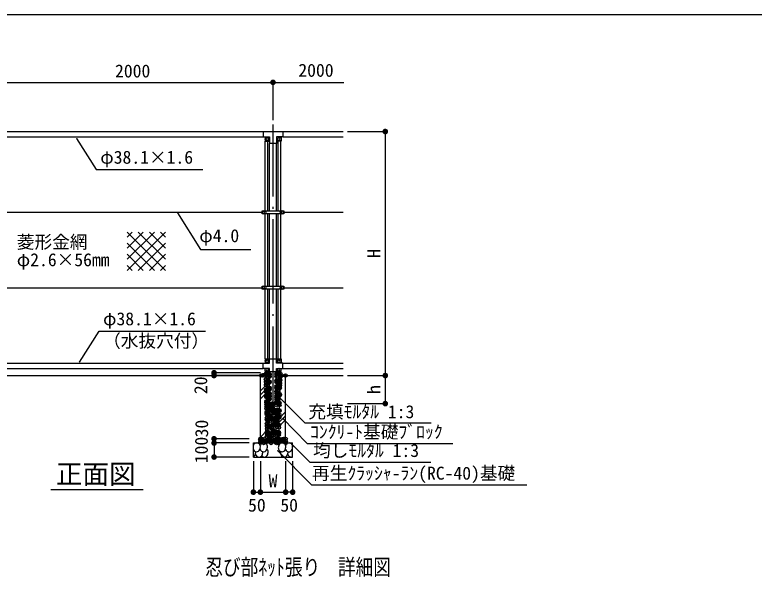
# Model space of a CAD drawing. Units: millimetres at full size, sheet at 1:50. Extents: x 193 to 13884, y 4336 to 13669.
# Drawn here: x 3092 to 8361, y 9278 to 13395 of the extents above; entities that cross this region are included whole.
import ezdxf
from ezdxf.enums import TextEntityAlignment as Align

# ---------------------------------------------------------------- set-up
doc = ezdxf.new("R2010")
doc.units = ezdxf.units.MM
doc.header["$LTSCALE"] = 50
doc.header["$PDMODE"] = 32
doc.header["$PDSIZE"] = 25
doc.linetypes.add('LONG_DASHED_DOTTED', pattern=[15.25, 12, -1.5, 0.25, -1.5])
for name, color, linetype, lineweight in [('0_2', 7, 'Continuous', 25), ('_0-0_', 7, 'Continuous', 25), ('ハッチ', 4, 'Continuous', 25), ('寸法', 3, 'Continuous', 25), ('本体', 7, 'Continuous', 25)]:
    doc.layers.add(name, color=color, linetype=linetype, lineweight=lineweight)
doc.styles.add('ＭＳ ゴシック', font='')
doc.styles.get('ＭＳ ゴシック').set_extended_font_data('MS Gothic')

# ---------------------------------------------------------------- blocks, each defined once
blk = doc.blocks.new('filled_dot')
at = {"color": 0, "linetype": 'Continuous', "lineweight": -2, "const_width": 1.25}
blk.add_lwpolyline([(-0.625, 0, 1), (0.625, 0, 1)], format="xyb", close=True, dxfattribs=at)

msp = doc.modelspace()

# ---------------------------------------------------------------- hatches: boundary and pattern name
at = {"layer": '寸法'}
for points in [[(3532.77, 12514.36), (3539.46, 12506.76), (3536.78, 12505.07)], [(4251.96, 11985.18), (4258.65, 11977.59), (4255.98, 11975.89)], [(3552.49, 10922.67), (3556.5, 10931.97), (3559.18, 10930.27)], [(4976.56, 10673.35), (4984.75, 10667.4), (4982.51, 10665.16)], [(4999.07, 10525.38), (5007.2, 10519.36), (5004.94, 10517.14)], [(5058.69, 10345.26), (5066.91, 10339.34), (5064.68, 10337.09)], [(4964.1, 10293.45), (4972.29, 10287.5), (4970.05, 10285.26)]]:
    msp.add_hatch(color=256, dxfattribs=at).paths.add_polyline_path(points)

# ---------------------------------------------------------------- linework, layer by layer
at = {"layer": '0_2'}
for p, q in [((4862.17, 12564.49), (5002.17, 12564.49)), ((4862.17, 12564.49), (4862.17, 12526.39)), ((5002.17, 12564.49), (5002.17, 12526.39)), ((4862.17, 12526.39), (4906.77, 12526.39)), ((4875.17, 12526.39), (4875.17, 12495.49)), ((4875.17, 12495.49), (4906.77, 12495.49)), ((4906.77, 12526.39), (4906.77, 12479.49)), ((5002.17, 12526.39), (4957.57, 12526.39)), ((4957.57, 12526.39), (4957.57, 12479.49)), ((4989.17, 12495.49), (4957.57, 12495.49)), ((4989.17, 12526.39), (4989.17, 12495.49)), ((4957.57, 12479.49), (4906.77, 12479.49)), ((4854.67, 11979.49), (4854.67, 11999.49)), ((4854.67, 11999.49), (5009.67, 11999.49)), ((5009.67, 11979.49), (4854.67, 11979.49)), ((5009.67, 11999.49), (5009.67, 11979.49)), ((4854.67, 11442.59), (4854.67, 11462.59)), ((4854.67, 11462.59), (5009.67, 11462.59)), ((5009.67, 11442.59), (4854.67, 11442.59)), ((5009.67, 11462.59), (5009.67, 11442.59)), ((4862.17, 10915.69), (4906.77, 10915.69)), ((4862.17, 10877.59), (4862.17, 10915.69)), ((4875.17, 10946.64), (4989.17, 10946.64)), ((4875.17, 10946.64), (4875.17, 10915.69)), ((4906.77, 10915.69), (4906.77, 10946.64)), ((4957.57, 10915.69), (4957.57, 10946.64)), ((5002.17, 10915.69), (4957.57, 10915.69)), ((4989.17, 10946.64), (4989.17, 10915.69)), ((5002.17, 10877.59), (5002.17, 10915.69)), ((4906.77, 10877.59), (4862.17, 10877.59)), ((4875.17, 10856.64), (4875.17, 10877.59)), ((4875.17, 10856.64), (4989.17, 10856.64)), ((4906.77, 10856.64), (4906.77, 10877.59)), ((4957.57, 10856.64), (4957.57, 10877.59)), ((4957.57, 10877.59), (5002.17, 10877.59)), ((4989.17, 10856.64), (4989.17, 10877.59))]:
    msp.add_line(p, q, dxfattribs=at)
for p in [(4888.17, 12510.49), (4976.17, 12510.49), (4868.67, 11989.49), (4995.67, 11989.49), (4868.67, 11452.59), (4995.67, 11452.59), (4888.17, 10931.64), (4976.17, 10931.64), (4888.17, 10866.64), (4976.17, 10866.64)]:
    msp.add_point(p, dxfattribs=at)
at = {"layer": '_0-0_', "color": 6}
msp.add_lwpolyline([(13884.12, 13395.16), (193.49, 13395.16), (193.49, 4336.09), (13884.12, 4336.09)], close=True, dxfattribs=at)
at = {"layer": 'ハッチ', "linetype": 'LONG_DASHED_DOTTED'}
msp.add_line((4932.17, 10577.59), (4932.17, 12614.49), dxfattribs=at)
at = {"layer": 'ハッチ'}
for p, q in [((3893.25, 11813.61), (3928.6, 11848.97)), ((3893.25, 11734.41), (4007.8, 11848.97)), ((3893.25, 11655.22), (4086.99, 11848.97)), ((3893.25, 11576.02), (4166.19, 11848.97)), ((3893.25, 11848.97), (4166.19, 11576.02)), ((3972.44, 11848.97), (4166.19, 11655.22)), ((4051.64, 11848.97), (4166.19, 11734.41)), ((4130.83, 11848.97), (4166.19, 11813.61)), ((3893.25, 11769.77), (4086.99, 11576.02)), ((3972.44, 11576.02), (4166.19, 11769.77)), ((3893.25, 11690.57), (4007.8, 11576.02)), ((4051.64, 11576.02), (4166.19, 11690.57)), ((3893.25, 11611.38), (3928.6, 11576.02)), ((4130.83, 11576.02), (4166.19, 11611.38)), ((4981.56, 10800.46), (5008.69, 10827.59)), ((4842.17, 10717.63), (4883.69, 10759.15)), ((4842.17, 10689.35), (4884.3, 10731.48)), ((4842.17, 10661.06), (4884.92, 10703.81)), ((4974.75, 10493.71), (5022.17, 10541.13)), ((4975.39, 10522.64), (5022.17, 10569.42)), ((4974.1, 10464.79), (5022.17, 10512.85)), ((4842.17, 10389.42), (4890.82, 10438.07)), ((4858.62, 10377.59), (4891.44, 10410.4)), ((4886.91, 10377.59), (4892.05, 10382.73))]:
    msp.add_line(p, q, dxfattribs=at)
for centre, radius, start, end in [((4816.11, 10321.31), 26.28, 335.90726, 155.65118), ((4866.32, 10321.31), 26.28, 335.90726, 162.8418), ((4998.12, 10321.31), 26.28, 335.90726, 171.81941), ((5046, 10321.31), 26.28, 335.90726, 155.65118), ((4814.39, 10311.1), 25.71, 210.16567, 358.86196), ((4783.99, 10283.08), 26.28, 335.90726, 5.82015), ((4864.61, 10311.1), 25.71, 192.39816, 358.86196), ((4834.21, 10283.08), 26.28, 335.90726, 5.82015), ((4872.29, 10283.49), 26.28, 335.90726, 49.94834), ((5000.96, 10313.87), 30.94, 158.81695, 201.18305), ((4996.41, 10311.1), 25.71, 199.07444, 358.86196), ((5017.41, 10277.9), 32.26, 162.98025, 203.69265), ((5044.29, 10311.1), 25.71, 201.36913, 358.86196), ((5013.89, 10283.56), 26.28, 335.90726, 4.75206), ((4782.28, 10272.86), 25.71, 292.62293, 358.86196), ((4832.49, 10272.86), 25.71, 192.39816, 358.86196), ((4870.58, 10273.28), 25.71, 222.82822, 358.86196), ((5012.17, 10273.34), 25.71, 199.07444, 358.86196), ((5062.39, 10273.34), 25.71, 192.39816, 292.34867)]:
    msp.add_arc(centre, radius, start, end, dxfattribs=at)
for p in [(4897.56, 10844.74), (4898.54, 10843.85), (4957.57, 10841.96), (4968.89, 10843.46), (4970.32, 10843.64), (4848.39, 10827.59), (4859.5, 10829.05), (4863.13, 10827.59), (4863.13, 10827.59), (4869.67, 10832.61), (4882.04, 10839.94), (4882.04, 10839.94), (4882.04, 10839.94), (4882.72, 10802.49), (4882.72, 10802.49), (4882.72, 10802.49), (4882.8, 10799.02), (4882.8, 10799.02), (4882.8, 10799.02), (4883, 10839.32), (4887.1, 10832.69), (4891.57, 10833.86), (4897.15, 10813.56), (4897.68, 10834.08), (4899.41, 10788.44), (4906.77, 10836.31), (4906.77, 10835.28), (4906.77, 10835.28), (4906.77, 10824.18), (4906.77, 10820.93), (4906.77, 10820.93), (4957.57, 10832.25), (4957.57, 10832.25), (4957.57, 10819.78), (4957.57, 10819.78), (4957.57, 10819.78), (4957.57, 10791.82), (4957.57, 10791.82), (4957.57, 10791.82), (4957.57, 10789.76), (4957.57, 10789.76), (4957.57, 10789.35), (4957.57, 10789.35), (4957.86, 10789.49), (4960.53, 10789.74), (4962.69, 10788.56), (4971.11, 10791.14), (4976.54, 10834.34), (4977.82, 10795.18), (4981.39, 10792.49), (4981.39, 10792.49), (4981.51, 10798.02), (4981.51, 10798.02), (4981.92, 10816.73), (4983.39, 10839.6), (4983.39, 10839.6), (4983.9, 10839.44), (4983.9, 10839.44), (4983.9, 10839.44), (5020.05, 10827.59), (5020.05, 10827.59), (5020.66, 10828.06), (4883.13, 10784.16), (4883.13, 10784.16), (4883.23, 10779.57), (4883.23, 10779.57), (4883.6, 10763.02), (4883.6, 10763.02), (4883.6, 10763.02), (4883.71, 10758.01), (4883.71, 10758.01), (4883.71, 10758.01), (4896.78, 10771.65), (4898.43, 10774.4), (4905.83, 10782.54), (4906.77, 10783.75), (4906.77, 10783.75), (4906.77, 10780.8), (4906.77, 10780.8), (4906.77, 10740.66), (4906.77, 10740.66), (4957.57, 10779.64), (4957.57, 10779.64), (4957.57, 10779.64), (4957.57, 10751.39), (4957.57, 10751.39), (4957.57, 10751.39), (4957.57, 10739.51), (4957.57, 10739.51), (4957.57, 10739.51), (4957.57, 10736.74), (4957.57, 10736.74), (4971.26, 10783.1), (4978.09, 10770.95), (4979.1, 10756.03), (4979.1, 10737.67), (4979.27, 10739.6), (4980.15, 10737), (4980.15, 10737), (4980.6, 10757.18), (4980.6, 10757.18), (4980.85, 10768.42), (4980.85, 10768.42), (4981.04, 10776.87), (4884.4, 10727.11), (4884.48, 10723.56), (4884.48, 10723.56), (4884.48, 10723.56), (4884.62, 10717), (4884.62, 10717), (4884.8, 10708.82), (4884.8, 10708.82), (4884.8, 10708.82), (4885.35, 10684.1), (4885.35, 10684.1), (4885.35, 10684.1), (4891.96, 10712.33), (4896.97, 10728.76), (4897.57, 10697.12), (4899.71, 10735.25), (4900.99, 10696.1), (4901.31, 10693.69), (4906.77, 10730.05), (4906.77, 10700.53), (4906.77, 10700.53), (4906.77, 10688.69), (4957.57, 10715.95), (4957.57, 10715.95), (4957.57, 10715.95), (4957.57, 10710.96), (4957.57, 10710.96), (4957.57, 10710.96), (4957.57, 10699.37), (4957.57, 10699.37), (4957.57, 10699.37), (4957.57, 10684.13), (4958.65, 10714.96), (4962.4, 10711.52), (4970.4, 10685.82), (4979.04, 10686.96), (4979.24, 10696.09), (4885.53, 10675.99), (4885.53, 10675.99), (4885.56, 10674.65), (4885.56, 10674.65), (4886.23, 10644.64), (4886.23, 10644.64), (4886.23, 10644.64), (4886.45, 10634.99), (4886.48, 10633.48), (4886.48, 10633.48), (4888.61, 10675.05), (4893.93, 10630.22), (4899.18, 10676.44), (4902.27, 10656.94), (4906.77, 10677.44), (4906.77, 10677.44), (4906.77, 10662.47), (4906.77, 10660.39), (4906.77, 10660.39), (4957.57, 10670.53), (4957.57, 10670.53), (4957.57, 10659.24), (4957.57, 10659.24), (4957.57, 10659.24), (4957.57, 10642.14), (4957.57, 10642.14), (4957.57, 10631.52), (4957.57, 10631.52), (4957.57, 10630.11), (4957.57, 10630.11), (4960.64, 10639.33), (4962.04, 10632.11), (4971.65, 10661.56), (4972.62, 10633.5), (4977.87, 10634.19), (4977.87, 10634.19), (4886.73, 10622.19), (4886.73, 10622.19), (4887.11, 10605.17), (4887.11, 10605.17), (4887.11, 10605.17), (4887.36, 10593.98), (4887.36, 10593.98), (4887.36, 10593.98), (4899.56, 10621.49), (4901.77, 10584.79), (4903.55, 10617.79), (4904.83, 10578.64), (4907.34, 10624.91), (4910.34, 10579.33), (4916.32, 10627.59), (4916.32, 10627.59), (4917.92, 10626.3), (4919.78, 10602.96), (4923.53, 10599.53), (4924.78, 10610.56), (4927.74, 10627.59), (4927.74, 10627.59), (4929.33, 10597.44), (4941.2, 10583.33), (4953.17, 10578.33), (4956.74, 10618.47), (4958.02, 10579.32), (4965.05, 10584.91), (4973.62, 10579.45), (4976.61, 10577.55), (4976.69, 10581.42), (4977.49, 10617.41), (4887.9, 10569.73), (4887.98, 10565.71), (4887.98, 10565.71), (4887.98, 10565.71), (4888.15, 10558.13), (4888.15, 10558.13), (4888.15, 10558.13), (4888.27, 10552.97), (4888.27, 10552.97), (4888.27, 10552.97), (4888.86, 10526.25), (4888.86, 10526.25), (4888.86, 10526.25), (4898.48, 10571.13), (4900.35, 10546.96), (4904.09, 10543.53), (4906.11, 10539.49), (4918.18, 10533.91), (4921.77, 10527.33), (4926.08, 10574.76), (4926.75, 10528.45), (4930.61, 10558.29), (4936.65, 10576.15), (4941.19, 10559.68), (4955.39, 10526.01), (4959.3, 10540.16), (4961.43, 10564.8), (4965.17, 10561.36), (4971.91, 10528.18), (4975.52, 10528.66), (4976.03, 10551.42), (4889.06, 10517.28), (4889.06, 10517.28), (4889.18, 10511.96), (4889.18, 10511.96), (4889.74, 10486.79), (4889.74, 10486.79), (4889.74, 10486.79), (4889.83, 10482.79), (4889.83, 10482.79), (4890.12, 10517.41), (4894.32, 10508.68), (4900.69, 10518.81), (4907.39, 10500.33), (4917.21, 10520.98), (4931.89, 10519.14), (4933.17, 10479.98), (4934.6, 10483.03), (4941.99, 10508.8), (4943.16, 10477.57), (4944.81, 10524.62), (4945.74, 10505.37), (4957.6, 10508.8), (4960.58, 10501.01), (4963.42, 10489.17), (4963.55, 10474.47), (4974.12, 10475.86), (4974.35, 10475.89), (4974.35, 10475.89), (4890.09, 10470.95), (4890.09, 10470.95), (4890.23, 10464.82), (4890.23, 10464.82), (4890.62, 10447.33), (4890.62, 10447.33), (4890.62, 10447.33), (4891, 10429.94), (4896.3, 10426.57), (4902.33, 10471.33), (4908.67, 10461.18), (4908.85, 10467.27), (4909.95, 10422.03), (4910.73, 10457.8), (4919.43, 10468.66), (4922.56, 10452.8), (4926.3, 10449.37), (4934.45, 10440.83), (4935.95, 10470.84), (4943.98, 10433.17), (4951.01, 10432.14), (4954.68, 10420.69), (4959.58, 10426.68), (4961.86, 10461.86), (4963.14, 10422.7), (4973.18, 10423.13), (4973.95, 10457.95), (4842.17, 10370.01), (4843.54, 10377.59), (4845.78, 10375.54), (4846.26, 10377.59), (4849.43, 10375.57), (4852.04, 10377.59), (4852.04, 10377.59), (4891.39, 10412.36), (4891.49, 10407.86), (4891.49, 10407.86), (4891.49, 10407.86), (4891.5, 10407.45), (4891.5, 10407.45), (4891.5, 10407.45), (4891.91, 10388.93), (4891.91, 10388.93), (4891.91, 10388.93), (4899.99, 10413.49), (4903.12, 10396.8), (4904.14, 10381.14), (4904.35, 10377.59), (4904.35, 10377.59), (4904.35, 10377.59), (4906.87, 10393.37), (4909.72, 10377.59), (4909.72, 10377.59), (4909.72, 10377.59), (4911.23, 10382.87), (4912.71, 10375.68), (4924.09, 10377.59), (4924.09, 10377.59), (4924.09, 10377.59), (4924.54, 10377.17), (4927.14, 10406.92), (4927.59, 10417.12), (4935.73, 10401.68), (4938.16, 10418.52), (4946.32, 10366.98), (4956.65, 10377.59), (4956.65, 10377.59), (4956.65, 10377.59), (4956.9, 10368.37), (4964.21, 10414.64), (4964.42, 10383.55), (4967.42, 10381.26), (4967.95, 10411.2), (4972.18, 10378.22), (4972.18, 10378.22), (4972.81, 10406.75), (4973.07, 10418.09), (4973.17, 10377.59), (4973.42, 10370.55), (4975.99, 10375.8), (5001.02, 10374.18), (5004.63, 10377.59), (5004.63, 10377.59), (5004.63, 10377.59), (5005.85, 10376.47), (5008.96, 10377.59), (5008.96, 10377.59), (5009.6, 10373.04), (5011.59, 10375.57), (5022.17, 10376.96), (5022.17, 10376.96), (4842.17, 10353.27), (4842.17, 10353.27), (4842.17, 10353.27), (4847.5, 10353.97), (4863.46, 10359.34), (4864.02, 10356.14), (4865.25, 10347.59), (4865.25, 10347.59), (4880.28, 10355.92), (4885.03, 10362.77), (4891.62, 10359.78), (4902.2, 10361.17), (4917.55, 10347.59), (4918.72, 10363.35), (4937.01, 10362.52), (4943.55, 10356.03), (4944.77, 10358.64), (4948.52, 10355.21), (4956.83, 10347.59), (4969.86, 10347.59), (4969.86, 10347.59), (4969.86, 10347.59), (4991.9, 10364.5), (5006.83, 10356.15), (5022.17, 10361.53), (5022.17, 10347.59), (5022.17, 10347.59), (5022.17, 10347.59)]:
    msp.add_point(p, dxfattribs=at)
at = {"layer": '寸法'}
for p, q in [((2932.17, 12914.49), (4932.17, 12914.49)), ((4932.17, 12644.49), (4932.17, 12914.49)), ((5462.17, 12564.49), (5732.17, 12564.49)), ((5732.17, 12564.49), (5732.17, 10827.59)), ((4512.17, 10847.59), (4512.17, 10827.59)), ((4842.17, 10847.59), (4512.17, 10847.59)), ((4842.17, 10827.59), (4512.17, 10827.59)), ((5462.17, 10827.59), (5732.17, 10827.59)), ((5462.17, 10827.59), (5732.17, 10827.59)), ((5732.17, 10827.59), (5732.17, 10627.59)), ((5462.17, 10627.59), (5732.17, 10627.59)), ((4512.17, 10377.59), (4512.17, 10347.59)), ((4762.17, 10377.59), (4512.17, 10377.59)), ((4762.17, 10347.59), (4512.17, 10347.59)), ((4512.17, 10347.59), (4512.17, 10247.59)), ((4762.17, 10347.59), (4512.17, 10347.59)), ((4762.17, 10247.59), (4512.17, 10247.59)), ((4792.17, 10217.59), (4792.17, 9997.59)), ((4842.17, 10217.59), (4842.17, 9997.59)), ((4842.17, 10217.59), (4842.17, 9997.59)), ((5022.17, 10217.59), (5022.17, 9997.59)), ((5022.17, 10217.59), (5022.17, 9997.59)), ((5072.17, 10217.59), (5072.17, 9997.59)), ((3348.76, 10017.03), (4007.02, 10017.03)), ((4792.17, 9997.59), (4842.17, 9997.59)), ((4842.17, 9997.59), (5022.17, 9997.59)), ((5072.17, 9997.59), (5022.17, 9997.59))]:
    msp.add_line(p, q, dxfattribs=at)
at = {"layer": '寸法', "color": 1}
for p, q in [((4932.17, 12644.49), (4932.17, 12914.49)), ((4932.17, 12914.49), (5436.39, 12914.49))]:
    msp.add_line(p, q, dxfattribs=at)
at = {"layer": '寸法'}
for points in [[(3532.77, 12514.36), (3672.67, 12293.53), (4431.61, 12293.53)], [(4251.96, 11985.18), (4416.61, 11725.47), (4774.21, 11725.47)], [(3552.49, 10922.67), (3692.39, 11143.5), (4451.33, 11143.5)], [(4976.56, 10673.35), (5158.31, 10491.45), (6059.87, 10491.45)], [(4999.07, 10525.38), (5176.3, 10344.83), (6212.59, 10344.83)], [(5058.69, 10345.26), (5193.47, 10211.65), (6055.6, 10211.65)], [(4964.1, 10293.45), (5207.17, 10050.38), (6740.38, 10050.38)]]:
    msp.add_lwpolyline(points, dxfattribs=at)
at = {"layer": '寸法', "lineweight": 13}
for points in [[(3532.77, 12514.36), (3539.46, 12506.76), (3536.78, 12505.07)], [(4251.96, 11985.18), (4258.65, 11977.59), (4255.98, 11975.89)], [(3552.49, 10922.67), (3556.5, 10931.97), (3559.18, 10930.27)], [(4976.56, 10673.35), (4984.75, 10667.4), (4982.51, 10665.16)], [(4999.07, 10525.38), (5007.2, 10519.36), (5004.94, 10517.14)], [(5058.69, 10345.26), (5066.91, 10339.34), (5064.68, 10337.09)], [(4964.1, 10293.45), (4972.29, 10287.5), (4970.05, 10285.26)]]:
    msp.add_lwpolyline(points, close=True, dxfattribs=at)
at = {"layer": '本体'}
for p, q in [((3002.17, 12564.49), (4862.17, 12564.49)), ((5002.17, 12564.49), (5432.17, 12564.49)), ((3002.17, 12526.39), (4862.17, 12526.39)), ((4876.77, 11999.49), (4876.77, 12495.49)), ((4895.77, 11999.49), (4895.77, 12495.49)), ((4968.57, 11999.49), (4968.57, 12495.44)), ((4987.57, 11999.49), (4987.57, 12495.44)), ((5002.17, 12526.39), (5432.17, 12526.39)), ((4906.77, 11999.49), (4906.77, 12479.49)), ((4957.57, 11999.49), (4957.57, 12479.49)), ((3012.67, 11989.49), (4854.67, 11989.49)), ((4876.77, 11462.59), (4876.77, 11979.49)), ((4895.77, 11462.59), (4895.77, 11979.49)), ((4906.77, 11462.59), (4906.77, 11979.49)), ((4957.57, 11462.59), (4957.57, 11979.49)), ((4968.57, 11462.59), (4968.57, 11979.49)), ((4987.57, 11462.59), (4987.57, 11979.49)), ((5009.67, 11989.49), (5432.17, 11989.49)), ((3012.67, 11452.59), (4854.67, 11452.59)), ((4876.77, 10946.64), (4876.77, 11442.59)), ((4895.77, 10946.64), (4895.77, 11442.59)), ((4906.77, 10946.64), (4906.77, 11442.59)), ((4957.57, 10946.64), (4957.57, 11442.59)), ((4968.57, 10946.64), (4968.57, 11442.59)), ((4987.57, 10946.64), (4987.57, 11442.59)), ((5009.67, 11452.59), (5432.17, 11452.59)), ((3002.17, 10915.69), (4862.17, 10915.69)), ((5002.17, 10915.69), (5432.17, 10915.69)), ((3002.17, 10877.59), (4862.17, 10877.59)), ((4906.77, 10627.59), (4906.77, 10856.64)), ((4957.57, 10627.59), (4957.57, 10856.64)), ((5002.17, 10877.59), (5432.17, 10877.59)), ((3022.17, 10827.59), (4842.17, 10827.59)), ((4842.17, 10827.59), (4906.77, 10847.59)), ((4842.17, 10347.59), (4842.17, 10827.59)), ((4842.17, 10827.59), (4882.17, 10827.59)), ((4882.17, 10827.59), (4892.17, 10377.59)), ((4957.57, 10847.59), (5022.17, 10827.59)), ((4982.17, 10827.59), (4972.17, 10377.59)), ((4982.17, 10827.59), (5022.17, 10827.59)), ((5022.17, 10347.59), (5022.17, 10827.59)), ((5022.17, 10827.59), (5432.17, 10827.59)), ((4906.77, 10627.59), (4957.57, 10627.59)), ((4792.17, 10347.59), (5072.17, 10347.59)), ((4792.17, 10247.59), (4792.17, 10347.59)), ((4842.17, 10377.59), (5022.17, 10377.59)), ((5072.17, 10247.59), (5072.17, 10347.59)), ((4792.17, 10247.59), (5072.17, 10247.59))]:
    msp.add_line(p, q, dxfattribs=at)

# ---------------------------------------------------------------- block references
at = {"layer": '寸法', "xscale": 16, "yscale": 16}
for p, rotation in [((4932.17, 12914.49), 180), ((5732.17, 12564.49), 270), ((4512.17, 10847.59), 270), ((4512.17, 10827.59), 90), ((5732.17, 10827.59), 90), ((5732.17, 10827.59), 270), ((5732.17, 10627.59), 90), ((4512.17, 10377.59), 270), ((4512.17, 10347.59), 90), ((4512.17, 10347.59), 270), ((4512.17, 10247.59), 90), ((4842.17, 9997.59), 180), ((5022.17, 9997.59), 180), ((5072.17, 9997.59), 180)]:
    msp.add_blockref('filled_dot', p, dxfattribs=dict(at, rotation=rotation))
for p in [(4792.17, 9997.59), (4842.17, 9997.59), (5022.17, 9997.59)]:
    msp.add_blockref('filled_dot', p, dxfattribs=at)

# ---------------------------------------------------------------- texts
at = {"layer": '寸法', "style": 'ＭＳ ゴシック'}
for s, p in [('2000', (3932.16, 12921.49)), ('W', (4932.16, 10004.59)), ('50', (4817.16, 9831.43)), ('50', (5047.16, 9831.43))]:
    msp.add_text(s, height=92.38, dxfattribs=at).set_placement(p, align=Align.BOTTOM_CENTER)
for s, height, p in [('2000', 92.38, (5112.53, 12926.49)), ('φ38.1×1.6', 92.38, (3701.51, 12307.53)), ('φ4.0', 92.38, (4407.11, 11749.21)), ('菱形金網', 92.38, (3106.58, 11704.51)), ('φ2.6×56mm', 92.38, (3106.58, 11577.99)), ('φ38.1×1.6', 92.38, (3721.23, 11157.5)), ('（水抜穴付）', 92.38, (3721.23, 11000.5)), ('充填ﾓﾙﾀﾙ 1:3', 92.38, (5183.59, 10496.28)), ('ｺﾝｸﾘ-ﾄ基礎ﾌﾞﾛｯｸ', 92.38, (5196.06, 10353.12)), ('均しﾓﾙﾀﾙ 1:3', 92.38, (5217.47, 10220.31)), ('正面図', 138.6, (3385.47, 10015.29)), ('再生ｸﾗｯｼｬ-ﾗﾝ(RC-40)基礎', 92.38, (5210.35, 10058.85))]:
    msp.add_text(s, height=height, dxfattribs=at).set_placement(p, align=Align.BOTTOM_LEFT)
for s, p in [('H', (5725.16, 11696.04)), ('20', (4490.73, 10758.17)), ('h', (5725.16, 10727.59)), ('30', (4497.36, 10450.39)), ('100', (4495.16, 10297.59))]:
    msp.add_text(s, height=92.38, rotation=90, dxfattribs=at).set_placement(p, align=Align.BOTTOM_CENTER)
at = {"layer": '寸法', "style": 'ＭＳ ゴシック', "width": 0.8}
msp.add_text('忍び部ﾈｯﾄ張り\u3000詳細図', height=115.5, dxfattribs=at).set_placement((5110.95, 9464.68), align=Align.MIDDLE_CENTER)

doc.saveas('drawing.dxf')
